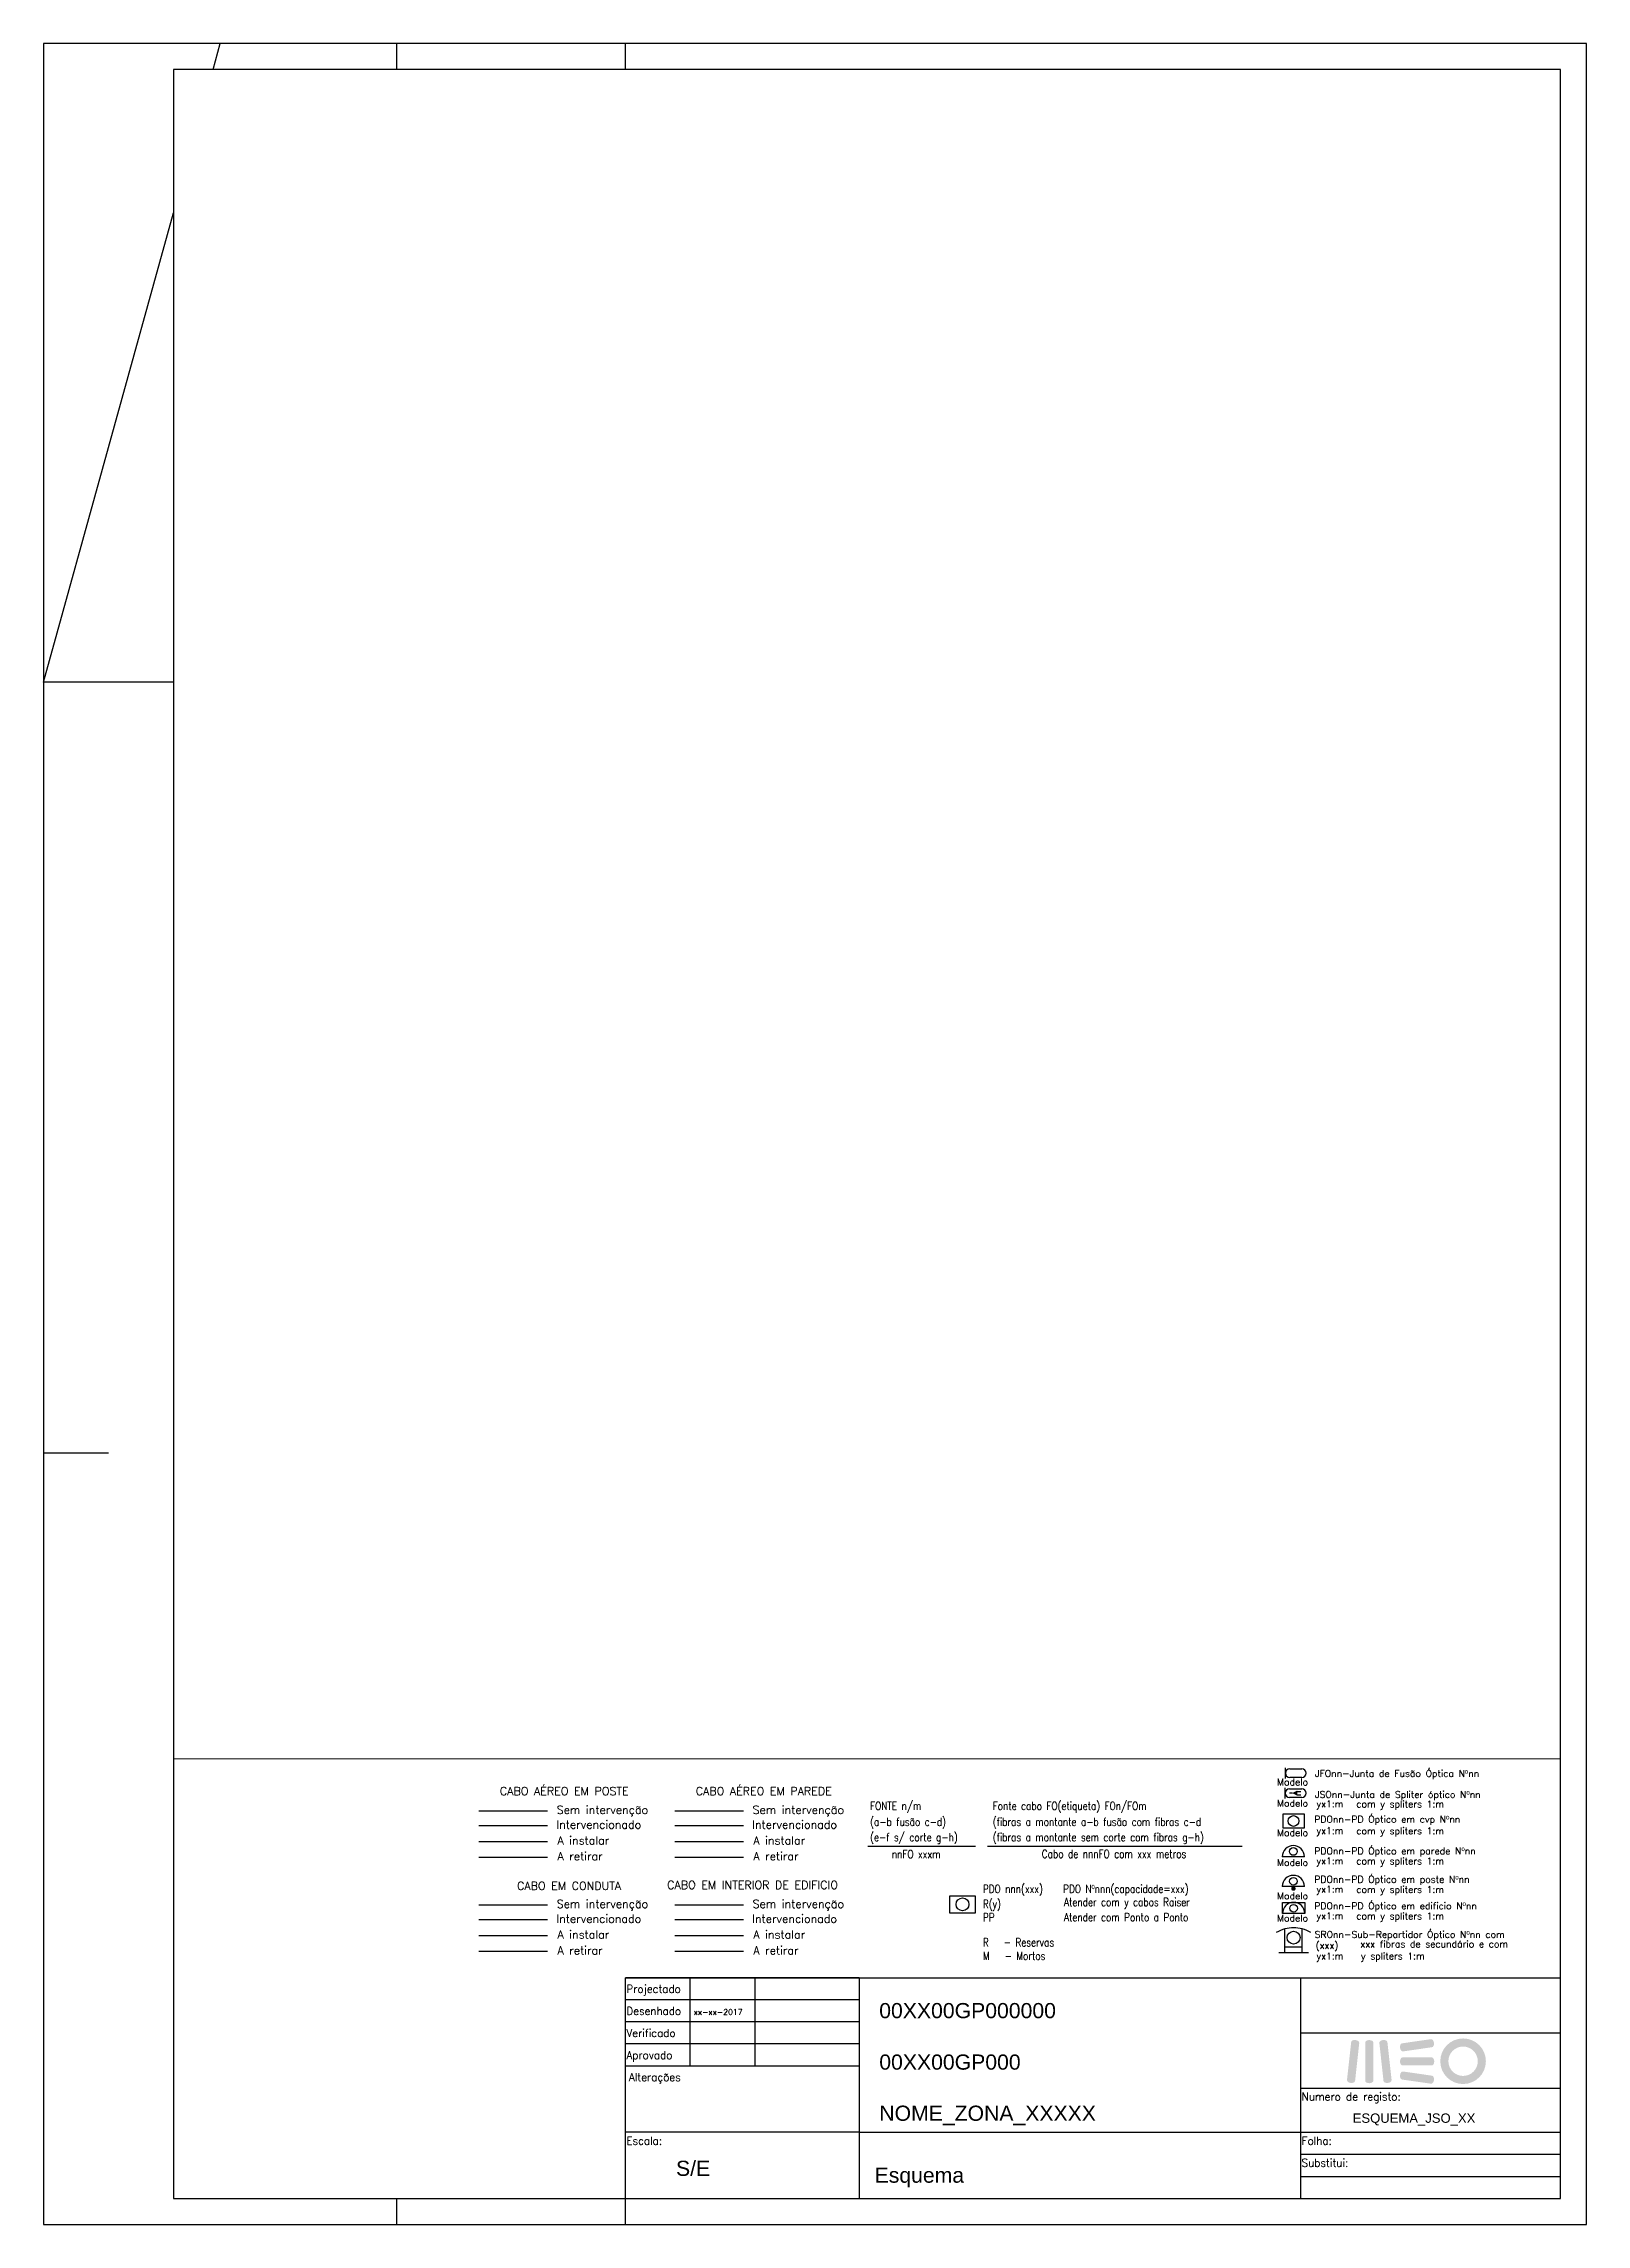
# Paper-space layout 'A3_V' of a CAD drawing. Header units: millimetres. Extents: x 81 to 378, y 59 to 479.
import ezdxf
from ezdxf.lldxf.tags import DXFTag

# ---------------------------------------------------------------- set-up
doc = ezdxf.new("R2010")
doc.units = ezdxf.units.MM
for name, color, linetype in [('legenda01', 7, 'Continuous'), ('meo', 7, 'Continuous'), ('ROTULO', 7, 'Continuous')]:
    doc.layers.add(name, color=color, linetype=linetype)
doc.styles.add('ADESK1', font='romans.shx')
doc.styles.add('HELDER5', font='arial.ttf', dxfattribs={"height": 8})
doc.styles.add('ROMANS', font='romans.shx', dxfattribs={"height": 3.5})
tags = doc.linetypes.add('DIVIDE', pattern=[1.25, 0.5, -0.25, 0, -0.25, 0, -0.25]).pattern_tags.tags
tags[14:15] = [DXFTag(74, 4), DXFTag(75, 0), DXFTag(340, '0'), DXFTag(46, 1.0), DXFTag(50, 0.0), DXFTag(44, 0.0), DXFTag(45, 0.0)]
tags[12:13] = [DXFTag(74, 4), DXFTag(75, 0), DXFTag(340, '0'), DXFTag(46, 1.0), DXFTag(50, 0.0), DXFTag(44, 0.0), DXFTag(45, 0.0)]
tags[10:11] = [DXFTag(74, 4), DXFTag(75, 0), DXFTag(340, '0'), DXFTag(46, 1.0), DXFTag(50, 0.0), DXFTag(44, 0.0), DXFTag(45, 0.0)]
tags[8:9] = [DXFTag(74, 4), DXFTag(75, 0), DXFTag(340, '0'), DXFTag(46, 1.0), DXFTag(50, 0.0), DXFTag(44, 0.0), DXFTag(45, 0.0)]
tags[6:7] = [DXFTag(74, 4), DXFTag(75, 0), DXFTag(340, '0'), DXFTag(46, 1.0), DXFTag(50, 0.0), DXFTag(44, 0.0), DXFTag(45, 0.0)]
tags[4:5] = [DXFTag(74, 4), DXFTag(75, 0), DXFTag(340, '0'), DXFTag(46, 1.0), DXFTag(50, 0.0), DXFTag(44, 0.0), DXFTag(45, 0.0)]
tags = doc.linetypes.add('DOT', pattern=[0.25, 0, -0.25]).pattern_tags.tags
tags[6:7] = [DXFTag(74, 4), DXFTag(75, 0), DXFTag(340, '0'), DXFTag(46, 1.0), DXFTag(50, 0.0), DXFTag(44, 0.0), DXFTag(45, 0.0)]
tags[4:5] = [DXFTag(74, 4), DXFTag(75, 0), DXFTag(340, '0'), DXFTag(46, 1.0), DXFTag(50, 0.0), DXFTag(44, 0.0), DXFTag(45, 0.0)]
tags = doc.linetypes.add('FENCELINE1', pattern='A,0.25,-0.1,[133,ltypeshp.shx,S=0.1,R=0,X=-0.1,Y=0],-0.1,1', length=1.45).pattern_tags.tags
tags[16:17] = [DXFTag(74, 4), DXFTag(75, 0), DXFTag(340, '0'), DXFTag(46, 1.0), DXFTag(50, 0.0), DXFTag(44, 0.0), DXFTag(45, 0.0)]
tags[14:15] = [DXFTag(74, 4), DXFTag(75, 0), DXFTag(340, '0'), DXFTag(46, 1.0), DXFTag(50, 0.0), DXFTag(44, 0.0), DXFTag(45, 0.0)]
tags[4:5] = [DXFTag(74, 4), DXFTag(75, 0), DXFTag(340, '0'), DXFTag(46, 1.0), DXFTag(50, 0.0), DXFTag(44, 0.0), DXFTag(45, 0.0)]

# ---------------------------------------------------------------- blocks, each defined once
blk = doc.blocks.new('A$C7D243677')
at = {"layer": 'meo'}
h = blk.add_hatch(color=256, dxfattribs=at)
h.paths.add_polyline_path([(268.88, 31.42, 1), (277.66, 31.42, 1)])
h.paths.add_polyline_path([(276.1, 31.42, -1), (270.44, 31.42, -1)], flags=16)
edge = h.paths.add_edge_path()
edge.add_ellipse((267.19, 34.89), major_axis=(0.085, -0.776), ratio=0.612625, start_angle=0, end_angle=180)
edge.add_line((267.11, 35.67), (261.52, 34.87))
edge.add_ellipse((261.6, 34.09), major_axis=(-0.085, 0.776), ratio=0.612625, start_angle=0, end_angle=180)
edge.add_line((261.69, 33.31), (267.28, 34.12))
edge = h.paths.add_edge_path()
edge.add_ellipse((267.24, 31.38), major_axis=(0, -0.781), ratio=0.612625, start_angle=0, end_angle=180)
edge.add_line((267.24, 32.16), (261.61, 32.16))
edge.add_ellipse((261.61, 31.38), major_axis=(0, 0.781), ratio=0.612625, start_angle=0, end_angle=180)
edge.add_line((261.61, 30.6), (267.24, 30.6))
edge = h.paths.add_edge_path()
edge.add_ellipse((267.19, 27.87), major_axis=(0.085, 0.776), ratio=0.612625, start_angle=180, end_angle=360)
edge.add_line((267.28, 28.64), (261.69, 29.45))
edge.add_ellipse((261.6, 28.67), major_axis=(-0.085, -0.776), ratio=0.612625, start_angle=180, end_angle=360)
edge.add_line((261.52, 27.89), (267.11, 27.09))
edge = h.paths.add_edge_path()
edge.add_ellipse((257.92, 35.03), major_axis=(0.776, 0.085), ratio=0.612625, start_angle=0, end_angle=180)
edge.add_line((257.15, 34.94), (257.95, 27.63))
edge.add_ellipse((258.73, 27.71), major_axis=(0.776, 0.085), ratio=0.612625, start_angle=180, end_angle=360)
edge.add_line((259.51, 27.8), (258.7, 35.11))
edge = h.paths.add_edge_path()
edge.add_ellipse((255.21, 35.02), major_axis=(0.781, 0), ratio=0.612625, start_angle=0, end_angle=180)
edge.add_line((254.43, 35.02), (254.43, 27.67))
edge.add_ellipse((255.21, 27.67), major_axis=(0.781, 0), ratio=0.612625, start_angle=180, end_angle=360)
edge.add_line((255.99, 27.67), (255.99, 35.02))
edge = h.paths.add_edge_path()
edge.add_ellipse((252.5, 35.03), major_axis=(-0.776, 0.085), ratio=0.612625, start_angle=180, end_angle=360)
edge.add_line((251.73, 35.11), (250.92, 27.8))
edge.add_ellipse((251.7, 27.71), major_axis=(-0.776, 0.085), ratio=0.612625, start_angle=0, end_angle=180)
edge.add_line((252.48, 27.63), (253.28, 34.94))
at = {"ltscale": 2}
for p, q in [((32.62, 415), (34, 420)), ((68, 415), (68, 420)), ((112, 415), (112, 420)), ((0, 297), (25, 387.44)), ((25, 297), (0, 297)), ((12.5, 148.5), (0, 148.5)), ((68, 0), (68, 5)), ((112, 0), (112, 5))]:
    blk.add_line(p, q, dxfattribs=at)
for p, q in [((242.23, 86.06), (239.89, 86.07)), ((239.9, 87.73), (242.23, 87.73)), ((239.88, 83.89), (242.21, 83.9)), ((242.21, 82.23), (239.88, 82.23)), ((121.49, 79.66), (134.73, 79.66)), ((158.69, 72.86), (179.42, 72.86)), ((181.7, 72.86), (230.71, 72.86))]:
    blk.add_line(p, q)
at = {"linetype": 'FENCELINE1', "ltscale": 4}
blk.add_line((83.78, 79.66), (97.03, 79.66), dxfattribs=at)
at = {"color": 5, "linetype": 'FENCELINE1', "ltscale": 4}
blk.add_line((83.78, 76.82), (97.03, 76.82), dxfattribs=at)
at = {"color": 5}
blk.add_line((121.49, 76.82), (134.73, 76.82), dxfattribs=at)
at = {"color": 1, "linetype": 'FENCELINE1', "ltscale": 4}
blk.add_line((83.78, 73.77), (97.03, 73.77), dxfattribs=at)
at = {"color": 1}
blk.add_line((121.49, 73.77), (134.73, 73.77), dxfattribs=at)
at = {"color": 3, "linetype": 'FENCELINE1', "ltscale": 4}
blk.add_line((83.78, 70.72), (97.03, 70.72), dxfattribs=at)
at = {"color": 3}
blk.add_line((121.49, 70.72), (134.73, 70.72), dxfattribs=at)
at = {"color": 0}
for p, q in [((242.73, 70.8), (238.45, 70.8)), ((242.75, 65.07), (238.46, 65.07)), ((238.5, 59.87), (238.5, 62.02)), ((238.5, 62.02), (242.78, 62.02)), ((242.78, 59.87), (238.5, 59.87)), ((242.78, 62.02), (242.78, 59.87))]:
    blk.add_line(p, q, dxfattribs=at)
at = {"linetype": 'DIVIDE', "ltscale": 5}
blk.add_line((83.78, 61.54), (97.03, 61.54), dxfattribs=at)
at = {"linetype": 'DOT', "ltscale": 3}
blk.add_line((121.49, 61.54), (134.73, 61.54), dxfattribs=at)
at = {"color": 5, "linetype": 'DIVIDE', "ltscale": 5}
blk.add_line((83.78, 58.69), (97.03, 58.69), dxfattribs=at)
at = {"color": 1, "linetype": 'DIVIDE', "ltscale": 5}
blk.add_line((83.78, 55.65), (97.03, 55.65), dxfattribs=at)
at = {"color": 5, "linetype": 'DOT', "ltscale": 3}
blk.add_line((121.49, 58.69), (134.73, 58.69), dxfattribs=at)
at = {"color": 1, "linetype": 'DOT', "ltscale": 3}
blk.add_line((121.49, 55.65), (134.73, 55.65), dxfattribs=at)
at = {"color": 0, "linetype": 'Continuous'}
for p, q in [((238.97, 53.48), (238.97, 56.89)), ((242.3, 53.48), (242.3, 56.89)), ((237.78, 52.34), (238.97, 52.34)), ((238.97, 52.34), (238.97, 53.48)), ((238.97, 53.48), (240.64, 53.48)), ((238.97, 52.34), (240.64, 52.34)), ((240.64, 53.48), (242.3, 53.48)), ((240.64, 52.34), (242.3, 52.34)), ((242.3, 52.34), (242.3, 53.48)), ((242.3, 52.34), (243.49, 52.34))]:
    blk.add_line(p, q, dxfattribs=at)
at = {"color": 3, "linetype": 'DIVIDE', "ltscale": 5}
blk.add_line((83.78, 52.6), (97.03, 52.6), dxfattribs=at)
at = {"color": 3, "linetype": 'DOT', "ltscale": 3}
blk.add_line((121.49, 52.6), (134.73, 52.6), dxfattribs=at)
at = {"ltscale": 2}
blk.add_lwpolyline([(297, 0), (297, 420), (0, 420), (0, 0)], close=True, dxfattribs=at)
at = {"color": 253, "ltscale": 10}
blk.add_lwpolyline([(292, 415), (25, 415), (25, 5), (292, 5), (292, 415)], close=True, dxfattribs=at)
for points in [[(239.05, 82.05), (239.04, 84.06)], [(239.06, 85.89), (239.06, 87.9)], [(240.4, 83.06), (239.84, 83.06)], [(241.32, 83.39), (242.03, 83.39)], [(241.32, 82.7), (242.03, 82.7)]]:
    blk.add_lwpolyline(points)
blk.add_lwpolyline([(240.4, 83.06, 0, 1.03, 0), (241.36, 83.06, 1.03, 1.03, 0)], format="xyseb")
for points in [[(242.65, 79.08), (242.66, 76.31), (238.61, 76.3), (238.61, 79.07)], [(179.34, 63.3), (179.35, 59.97), (174.49, 59.96), (174.48, 63.29)]]:
    blk.add_lwpolyline(points, close=True)
blk.add_lwpolyline([(240.39, 64.67, 0.428, 0.428, 1), (240.82, 64.67, 0.428, 0.428, 1)], format="xyseb", close=True)
for centre, radius in [((240.63, 77.69), 1.03), ((240.59, 71.82), 0.739), ((240.6, 66.08), 0.739), ((176.91, 61.63), 1.24), ((240.64, 60.89), 0.739), ((240.64, 55.23), 1.24)]:
    blk.add_circle(centre, radius)
for centre, start, end in [((239.89, 86.9), 89.9578, 269.9578), ((242.23, 86.9), 269.9578, 89.9578), ((239.88, 83.06), 90.1229, 270.1229), ((242.21, 83.06), 270.1229, 90.1229)]:
    blk.add_arc(centre, 0.833, start, end)
at = {"color": 0}
for centre in [(240.59, 70.8), (240.6, 65.07), (240.64, 59.87)]:
    blk.add_arc(centre, 2.14, 0, 180, dxfattribs=at)
at = {"color": 0, "linetype": 'Continuous'}
for start, end in [(104.3629, 119.7541), (90, 104.3625), (75.6375, 90), (60.2459, 75.6371)]:
    blk.add_arc((240.64, 50.39), 6.71, start, end, dxfattribs=at)
at = {"layer": 'legenda01', "color": 254}
blk.add_lwpolyline([(112, 5), (112, 47.5), (292, 47.5)], dxfattribs=at)
at = {"layer": 'legenda01'}
for points in [[(157, 47.5), (112, 47.5)], [(124.5, 30.5), (124.5, 47.5)], [(137, 30.5), (137, 47.5)], [(157, 47.5), (157, 5)], [(242, 47.5), (242, 5)], [(157, 43.25), (112, 43.25)], [(157, 39), (112, 39)], [(157, 34.75), (112, 34.75)], [(242, 36.87), (292, 36.87)], [(157, 30.5), (112, 30.5)], [(242, 26.25), (292, 26.25)], [(157, 17.75), (112, 17.75)], [(157, 17.75), (242, 17.75)], [(242, 17.75), (292, 17.75)], [(242, 13.5), (292, 13.5)], [(242, 9.25), (292, 9.25)]]:
    blk.add_lwpolyline(points, dxfattribs=at)
at = {"style": 'ADESK1'}
for s, height, p in [('CABO AÉREO EM POSTE', 1.5624, (87.84, 82.67)), ('CABO AÉREO EM PAREDE', 1.5624, (125.55, 82.67)), ('Modelo', 1.301, (237.46, 84.55)), ('JFOnn-Junta de Fusão Óptica Nºnn', 1.3011, (244.75, 86.19)), ('Sem intervenção', 1.5624, (98.78, 79.06)), ('Sem intervenção', 1.5624, (136.49, 79.06)), ('Modelo', 1.301, (237.46, 80.46)), ('JSOnn-Junta de Spliter óptico Nºnn', 1.3011, (244.75, 82.14)), ('yx1:m', 1.301, (245.05, 80.34)), ('com y spliters 1:m', 1.3011, (252.71, 80.29)), ('Intervencionado', 1.5624, (98.71, 76.21)), ('Intervencionado', 1.5624, (136.41, 76.21)), ('Modelo', 1.301, (237.46, 74.78)), ('PDOnn-PD Óptico em cvp Nºnn', 1.3011, (244.63, 77.37)), ('yx1:m', 1.301, (245.05, 75.18)), ('com y spliters 1:m', 1.3011, (252.71, 75.13)), ('A instalar', 1.562, (98.92, 73.17)), ('A retirar', 1.562, (98.92, 70.12)), ('A instalar', 1.562, (136.63, 73.17)), ('A retirar', 1.562, (136.63, 70.12)), ('PDOnn-PD Óptico em parede Nºnn', 1.3011, (244.63, 71.27)), ('Modelo', 1.301, (237.46, 69.03)), ('PDOnn-PD Óptico em poste Nºnn', 1.3011, (244.63, 65.81)), ('yx1:m', 1.301, (245.05, 69.36)), ('com y spliters 1:m', 1.3011, (252.71, 69.32)), ('CABO EM CONDUTA', 1.5624, (91.15, 64.42)), ('CABO EM INTERIOR DE EDIFICIO', 1.5624, (120.05, 64.59)), ('Modelo', 1.301, (237.46, 62.62)), ('yx1:m', 1.301, (245.05, 63.9)), ('com y spliters 1:m', 1.3011, (252.71, 63.85)), ('Intervencionado', 1.5624, (98.71, 58.09)), ('Sem intervenção', 1.5624, (98.78, 60.93)), ('Intervencionado', 1.5624, (136.41, 58.09)), ('Sem intervenção', 1.5624, (136.49, 60.93)), ('Modelo', 1.301, (237.46, 58.33)), ('PDOnn-PD Óptico em edificio Nºnn', 1.3011, (244.63, 60.69)), ('yx1:m', 1.301, (245.05, 58.78)), ('com y spliters 1:m', 1.3011, (252.71, 58.73)), ('A instalar', 1.562, (98.92, 55.04)), ('A instalar', 1.562, (136.63, 55.04)), ('SROnn-Sub-Repartidor Óptico Nºnn com', 1.3011, (244.7, 55.18)), ('(xxx) ', 1.301, (244.87, 53.08)), ('xxx fibras de secundário e com', 1.3011, (253.5, 53.33)), ('A retirar', 1.562, (98.92, 51.99)), ('A retirar', 1.562, (136.63, 51.99)), ('yx1:m', 1.301, (245.05, 51.02)), ('y spliters 1:m', 1.3011, (253.62, 51.02))]:
    blk.add_text(s, height=height, dxfattribs=at).set_placement(p)
for s, height, style, width, p in [('FONTE n/m', 1.562, 'ADESK1', 0.8, (159.11, 79.81)), ('Fonte cabo FO(etiqueta) FOn/FOm', 1.5624, 'ADESK1', 0.8, (182.72, 79.81)), ('(a-b fusão c-d)', 1.5624, 'ADESK1', 0.8, (159.11, 76.75)), ('(e-f s/ corte g-h)', 1.5624, 'ADESK1', 0.8, (159.11, 73.78)), ('(fibras a montante a-b fusão com fibras c-d', 1.5624, 'ADESK1', 0.8, (182.72, 76.75)), ('(fibras a montante sem corte com fibras g-h)', 1.5624, 'ADESK1', 0.8, (182.72, 73.78)), ('nnFO xxxm', 1.562, 'ADESK1', 0.8, (163.3, 70.53)), ('Cabo de nnnFO com xxx metros', 1.5624, 'ADESK1', 0.8, (192.17, 70.56)), ('PDO nnn(xxx)', 1.5624, 'ADESK1', 0.8, (180.83, 63.83)), ('PDO Nºnnn(capacidade=xxx)', 1.5624, 'ADESK1', 0.8, (196.28, 63.83)), ('R(y)', 1.562, 'ADESK1', 0.8, (180.83, 60.93)), ('PP', 1.562, 'ADESK1', 0.8, (180.83, 58.36)), ('Atender com y cabos Raiser', 1.5624, 'ADESK1', 0.8, (196.45, 61.3)), ('Atender com Ponto a Ponto', 1.5624, 'ADESK1', 0.8, (196.45, 58.38)), ('R   - Reservas', 1.5624, 'ADESK1', 0.8, (180.83, 53.54)), ('M   - Mortos', 1.5624, 'ADESK1', 0.8, (180.83, 50.94)), ('Projectado', 1.53, 'ROMANS', 0.95, (112.2, 44.59)), ('Desenhado', 1.53, 'ROMANS', 0.95, (112.2, 40.34)), ('Verificado', 1.53, 'ROMANS', 0.95, (112.2, 36.09)), ('Aprovado', 1.53, 'ROMANS', 0.95, (112.2, 31.84)), ('Alterações', 1.53, 'ROMANS', 0.95, (112.68, 27.59)), ('Numero de registo:', 1.53, 'ROMANS', 0.95, (242.2, 23.84)), ('Escala:', 1.53, 'ROMANS', 0.95, (112.2, 15.34)), ('Folha:', 1.53, 'ROMANS', 0.95, (242.2, 15.34)), ('Substitui:', 1.53, 'ROMANS', 0.95, (242.2, 11.09))]:
    blk.add_text(s, height=height, dxfattribs=dict(style=style, width=width)).set_placement(p)
at = {"layer": 'ROTULO'}
for tag, p, height, style in [('PROJECTO', (160.87, 39.71), 2.92, 'HELDER5'), ('DATA', (125.16, 40.36), 1.1, 'ROMANS'), ('ZONA', (160.88, 29.8), 2.92, 'HELDER5'), ('NOMEZONA', (160.88, 19.95), 2.92, 'HELDER5'), ('REGISTO', (252.02, 19.56), 1.8, 'HELDER5'), ('FOLHA', (262.87, 14.34), 2.33, 'HELDER5'), ('ESCALA', (121.75, 9.34), 2.92, 'HELDER5'), ('TIPOOBJECTO', (159.98, 8.02), 2.92, 'HELDER5')]:
    blk.add_attdef(tag, p, '', height=height, dxfattribs=dict(at, style=style))

psp = doc.layouts.new('A3_V')

# ---------------------------------------------------------------- block references
psp.add_blockref('A$C7D243677', (80.63, 59.2)).add_auto_attribs({'DATA': 'xx-xx-2017', 'REGISTO': 'ESQUEMA_JSO_XX', 'NOMEZONA': 'NOME_ZONA_XXXXX', 'ESCALA': 'S/E', 'ZONA': '00XX00GP000', 'PROJECTO': '00XX00GP000000', 'TIPOOBJECTO': 'Esquema'})

# ---------------------------------------------------------------- viewports
at = {"layer": '0', "linetype": 'Continuous'}
psp.add_viewport(center=(239.13, 311.52), size=(267, 325.358), view_center_point=(2752.6, 518.26), view_height=325.358, dxfattribs=at)

doc.saveas('drawing.dxf')
